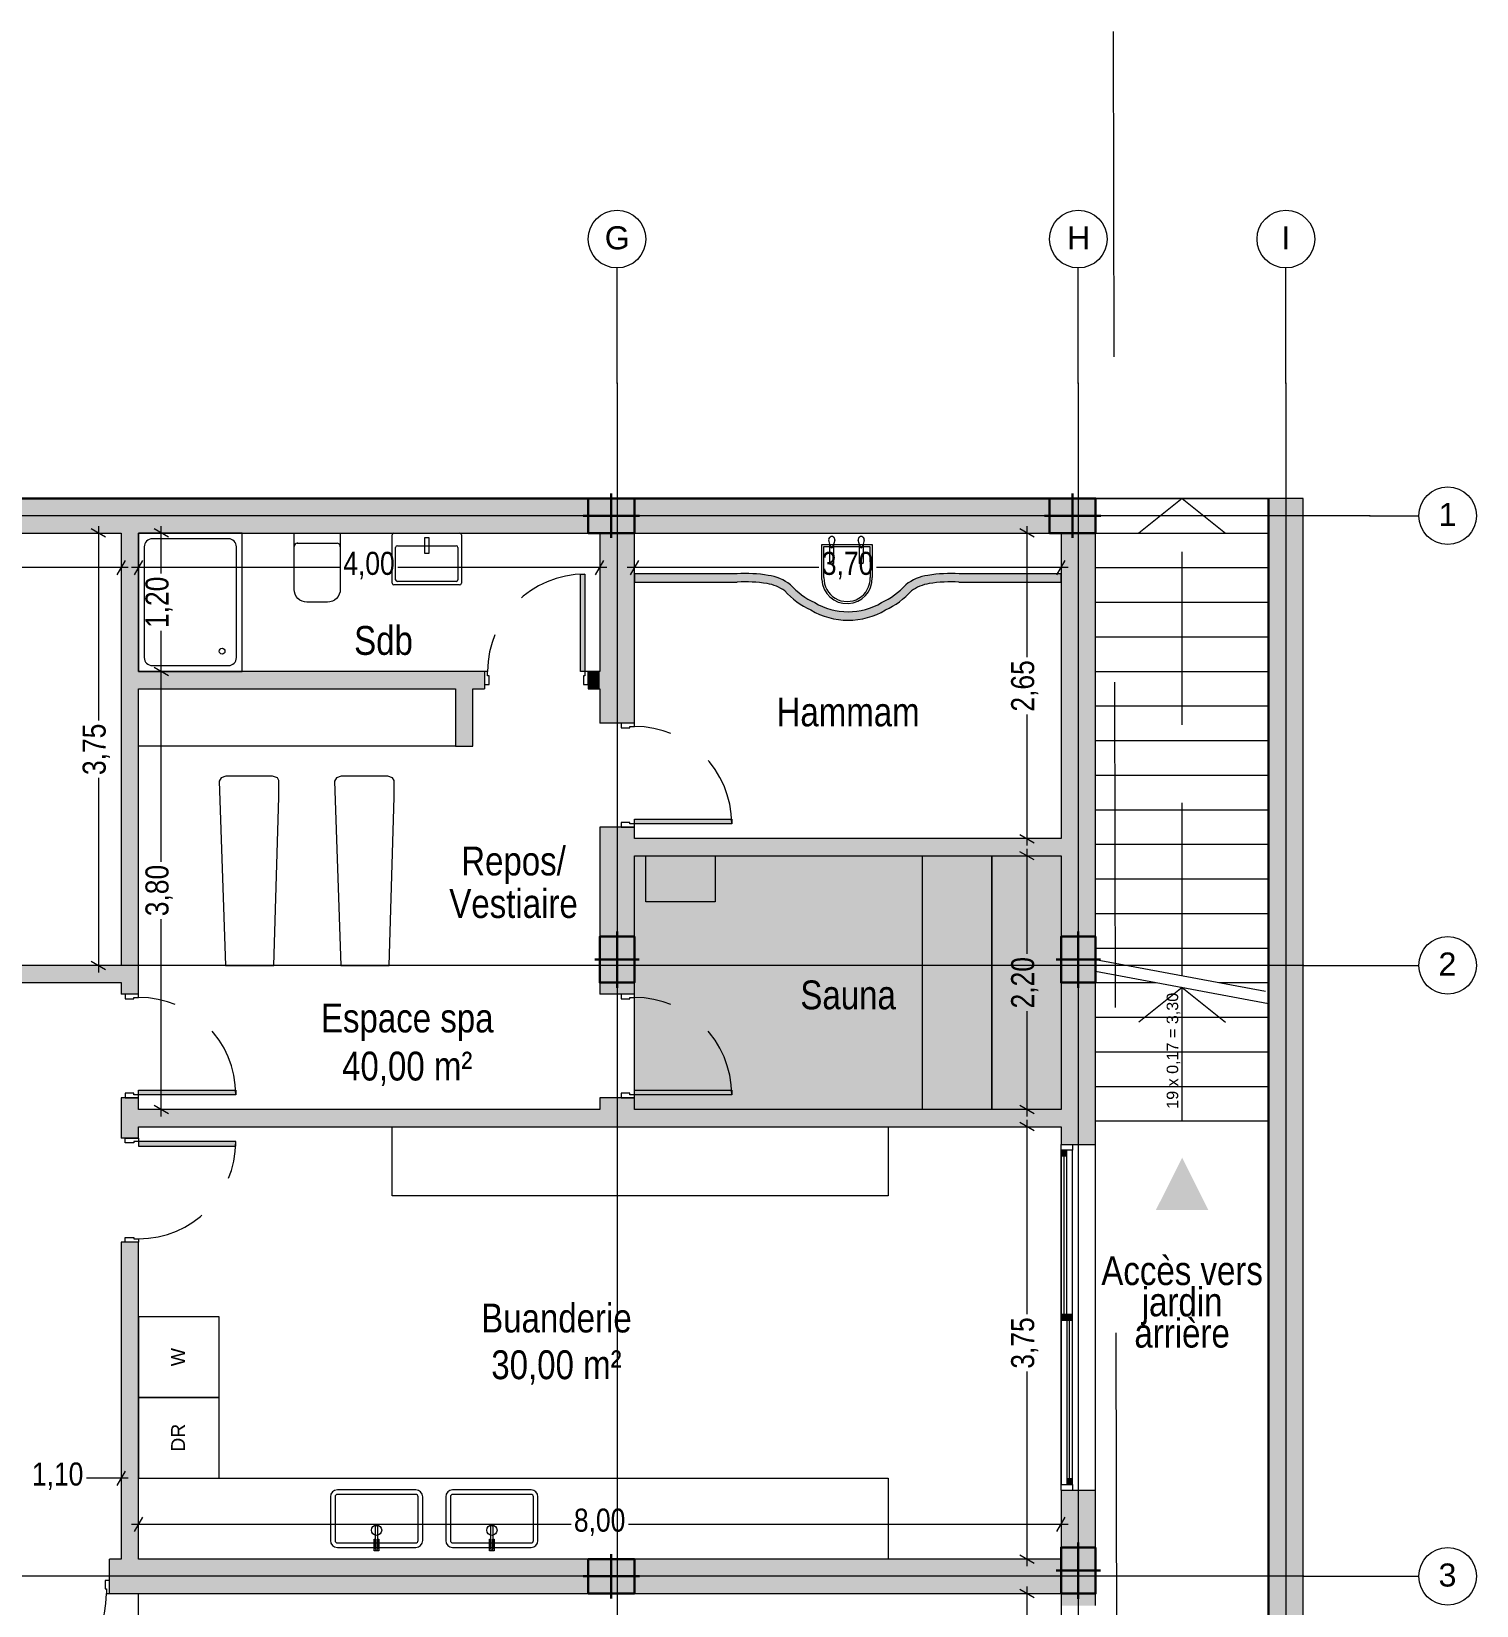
# Model space of a CAD drawing. Header units: centimetres. Extents: x -4381 to 5639, y -3920 to 4826.
# Drawn here: x 117.45 to 129.98, y 66.49 to 80.14 of the extents above; entities that cross this region are included whole.
import ezdxf

# ---------------------------------------------------------------- set-up
doc = ezdxf.new("R2010")
doc.units = ezdxf.units.CM
doc.header["$MEASUREMENT"] = 0
for name, pattern in [('Dashed', [0.564444, 0.282222, -0.282222]), ('POINTILLE', [0.1, 0.06, -0.04]), ('Traits', [0.217778, 0.15, -0.067778])]:
    doc.linetypes.add(name, pattern=pattern)
for name, color, linetype, lineweight in [('00- Texts and Fills_Pen_No__1', 7, 'Continuous', 5), ('01- MOBILIER_Pen_No__1', 7, 'Continuous', 5), ('01- MOBILIER_Pen_No__7', 7, 'Continuous', 5), ('03-Personnages.2D_Pen_No__2', 8, 'Continuous', 5), ('0_Pen_No__1', 7, 'Continuous', 5), ('Cotations_Pen_No__2', 8, 'Continuous', 5), ('Dalles_Pen_No__1', 7, 'Continuous', 5), ('FILES_Pen_No__2', 8, 'Continuous', 5), ('MOBILIER_Pen_No__7', 7, 'Continuous', 5), ('Poteaux Hafsa', 4, 'Continuous', 30), ('SectionCutEdges_Pen_No__1', 7, 'Continuous', 5), ('Structural - Bearing_Pen_No__1', 7, 'Continuous', 5), ('Structural - Bearing_Pen_No__7', 7, 'Continuous', 5), ('VILLA_Pen_No__7', 7, 'Continuous', 5), ('Voile ha', 200, 'Continuous', 30)]:
    doc.layers.add(name, color=color, linetype=linetype, lineweight=lineweight)
doc.layers.add('01- MOBILIER', color=7, linetype='Continuous')
doc.layers.add('Structural - Bearing', color=7, linetype='Continuous')
for name, color, linetype, lineweight, true_color in [('0_Pen_No__161', 7, 'Continuous', 5, 0x6a6a6a), ('0_Pen_No__58', 7, 'Continuous', 5, 0xdf0000), ('Elevator_Pen_No__161', 7, 'Continuous', 5, 0x6a6a6a), ('Structural - Bearing_Pen_No__103', 7, 'Continuous', 5, 0xffcc99)]:
    doc.layers.add(name, color=color, linetype=linetype, lineweight=lineweight, true_color=true_color)
doc.styles.add('GENERATED_STYLE_2', font='')
doc.styles.add('GENERATED_STYLE_3', font='arial.ttf')
doc.styles.get('GENERATED_STYLE_2').set_extended_font_data('Arial Narrow Occidental')

# ---------------------------------------------------------------- blocks, each defined once
blk = doc.blocks.new('P1')
at = {"layer": 'Poteaux Hafsa', "lineweight": 30}
blk.add_hatch(color=256, dxfattribs=at).paths.add_polyline_path([(0, 0.3), (0, 0), (0.4, 0), (0.4, 0.3)])
at = {"layer": 'Poteaux Hafsa', "color": 144, "lineweight": 30}
for p, q in [((0.2, -0.042), (0.2, 0.342)), ((0.444, 0.15), (-0.044, 0.15))]:
    blk.add_line(p, q, dxfattribs=at)
blk.add_lwpolyline([(0, 0.3), (0, 0), (0.4, 0), (0.4, 0.3)], close=True, dxfattribs=at)

msp = doc.modelspace()

# ---------------------------------------------------------------- hatches: boundary and pattern name
at = {"layer": '01- MOBILIER', "linetype": 'Continuous', "lineweight": 0, "ltscale": 10, "true_color": 0xffffff}
msp.add_hatch(color=7, dxfattribs=at).paths.add_polyline_path([(122.68177, 70.79063), (126.38177, 70.79063), (126.38177, 72.99063), (122.68177, 72.99063)])
at = {"layer": '03-Personnages.2D_Pen_No__2', "linetype": 'Continuous', "ltscale": 10}
msp.add_hatch(color=256, dxfattribs=at).paths.add_polyline_path([(127.65914, 69.91765), (127.43177, 70.3724), (127.2044, 69.91765)])
at = {"layer": 'Elevator_Pen_No__161', "linetype": 'Continuous', "ltscale": 10}
for points in [[(122.40677, 75.81563), (122.65677, 75.81563), (122.65677, 76.06563), (122.40677, 76.06563)], [(126.65677, 76.06563), (126.40677, 75.81563), (126.65677, 75.81563)], [(126.40677, 76.06563), (126.40677, 75.81563), (126.65677, 76.06563)], [(128.20677, 75.81563), (128.45677, 75.81563), (128.45677, 76.06563), (128.20677, 76.06563)], [(122.40677, 71.91563), (122.65677, 71.91563), (122.65677, 72.16563), (122.40677, 72.16563)], [(126.40677, 71.91563), (126.65677, 71.91563), (126.65677, 72.16563), (126.40677, 72.16563)], [(128.20677, 71.91563), (128.45677, 71.91563), (128.45677, 72.16563), (128.20677, 72.16563)], [(122.40677, 66.61563), (122.65677, 66.61563), (122.65677, 66.86563), (122.40677, 66.86563)], [(126.40677, 66.61563), (126.65677, 66.61563), (126.65677, 66.86563), (126.40677, 66.86563)], [(128.20677, 66.61563), (128.45677, 66.61563), (128.45677, 66.86563), (128.20677, 66.86563)]]:
    msp.add_hatch(color=256, dxfattribs=at).paths.add_polyline_path(points)
at = {"layer": 'Structural - Bearing', "linetype": 'Continuous', "lineweight": 0, "ltscale": 10, "true_color": 0x000000}
h = msp.add_hatch(color=18, dxfattribs=at)
h.paths.add_polyline_path([(102.08177, 76.09063), (102.08177, 75.79063), (126.38177, 75.79063), (126.40677, 75.81563), (126.40677, 76.06563), (126.65677, 76.06563), (126.68177, 76.09063)])
h.paths.add_polyline_path([(102.35677, 75.81563), (102.10677, 75.81563), (102.10677, 76.06563), (102.35677, 76.06563)], flags=0)
h.paths.add_polyline_path([(109.55677, 75.81563), (109.30677, 75.81563), (109.30677, 76.06563), (109.55677, 76.06563)], flags=0)
h.paths.add_polyline_path([(112.35677, 75.81563), (112.10677, 75.81563), (112.10677, 76.06563), (112.35677, 76.06563)], flags=0)
h.paths.add_polyline_path([(115.29677, 75.81563), (115.04677, 75.81563), (115.04677, 76.06563), (115.29677, 76.06563)], flags=0)
h.paths.add_polyline_path([(122.65677, 75.81563), (122.40677, 75.81563), (122.40677, 76.06563), (122.65677, 76.06563)], flags=0)
h = msp.add_hatch(color=18, dxfattribs=at)
h.paths.add_polyline_path([(126.38177, 75.79063), (126.38177, 70.4872), (126.48177, 70.4872), (126.68177, 70.4872), (126.68177, 76.09063), (126.65677, 76.06563), (126.65677, 75.81563), (126.40677, 75.81563)])
h.paths.add_polyline_path([(126.65677, 71.91563), (126.40677, 71.91563), (126.40677, 72.16563), (126.65677, 72.16563)], flags=0)
h = msp.add_hatch(color=18, dxfattribs=at)
h.paths.add_polyline_path([(128.18177, 61.49063), (128.48177, 61.49063), (128.48177, 76.09063), (128.18177, 76.09063)])
h.paths.add_polyline_path([(128.45677, 66.61563), (128.20677, 66.61563), (128.20677, 66.86563), (128.45677, 66.86563)], flags=0)
h.paths.add_polyline_path([(128.20677, 71.91563), (128.20677, 72.16563), (128.45677, 72.16563), (128.45677, 71.91563)], flags=0)
h.paths.add_polyline_path([(128.20677, 75.81563), (128.20677, 76.06563), (128.45677, 76.06563), (128.45677, 75.81563)], flags=0)
for points in [[(118.23177, 75.79063), (118.23177, 71.79063), (118.26677, 71.79063), (118.38177, 71.79063), (118.38177, 75.79063)], [(122.38177, 75.79063), (122.38177, 74.14063), (122.56677, 74.14063), (122.68177, 74.14063), (122.68177, 75.79063)], [(118.38177, 74.44063), (121.38177, 74.44063), (121.38177, 74.47563), (121.38177, 74.59063), (118.38177, 74.59063)], [(122.28177, 74.44063), (122.38177, 74.44063), (122.38177, 74.59063), (122.28177, 74.59063), (122.28177, 74.47563)], [(121.13177, 74.44063), (121.13177, 73.94063), (121.28177, 73.94063), (121.28177, 74.44063)], [(122.68177, 72.99063), (126.38177, 72.99063), (126.38177, 73.14063), (122.68177, 73.14063)], [(114.53177, 72.04063), (114.53177, 71.89063), (118.23177, 71.89063), (118.23177, 72.04063), (115.30677, 72.04063), (115.30677, 71.91563), (115.05677, 71.91563), (115.05677, 72.04063)], [(118.23177, 70.89063), (118.23177, 70.54063), (118.26677, 70.54063), (118.38177, 70.54063), (118.38177, 70.89063), (118.26677, 70.89063)], [(122.38177, 70.79063), (122.68177, 70.79063), (122.68177, 70.89063), (122.56677, 70.89063), (122.38177, 70.89063)], [(118.38177, 70.64063), (126.38177, 70.64063), (126.38177, 70.79063), (118.38177, 70.79063)], [(118.23177, 69.64063), (118.23177, 66.89063), (118.38177, 66.89063), (118.38177, 69.64063), (118.26677, 69.64063)]]:
    msp.add_hatch(color=18, dxfattribs=at).paths.add_polyline_path(points)
at = {"layer": 'Structural - Bearing', "linetype": 'Continuous', "lineweight": 0, "ltscale": 10, "true_color": 0xffffff}
for points in [[(122.25377, 75.43463), (122.21377, 75.43463), (122.21377, 74.59063), (122.25377, 74.59063)], [(123.52577, 73.26863), (123.52577, 73.30863), (122.68177, 73.30863), (122.68177, 73.26863)], [(119.22577, 70.91863), (119.22577, 70.95863), (118.38177, 70.95863), (118.38177, 70.91863)], [(123.52577, 70.91863), (123.52577, 70.95863), (122.68177, 70.95863), (122.68177, 70.91863)], [(119.22577, 70.51263), (118.38177, 70.51263), (118.38177, 70.47263), (119.22577, 70.47263)]]:
    msp.add_hatch(color=7, dxfattribs=at).paths.add_polyline_path(points)
at = {"layer": 'Structural - Bearing', "linetype": 'Continuous', "lineweight": 0, "ltscale": 10, "true_color": 0x000000}
h = msp.add_hatch(color=18, dxfattribs=at)
h.paths.add_polyline_path([(122.38177, 71.79063), (122.56677, 71.79063), (122.68177, 71.79063), (122.68177, 73.24063), (122.56677, 73.24063), (122.38177, 73.24063)])
h.paths.add_polyline_path([(122.40677, 71.91563), (122.40677, 72.16563), (122.65677, 72.16563), (122.65677, 71.91563)], flags=0)
h = msp.add_hatch(color=18, dxfattribs=at)
h.paths.add_polyline_path([(126.38177, 66.4872), (126.48177, 66.4872), (126.68177, 66.4872), (126.68177, 67.4872), (126.48177, 67.4872), (126.38177, 67.4872)])
h.paths.add_polyline_path([(126.40677, 66.61563), (126.40677, 66.86563), (126.65677, 66.86563), (126.65677, 66.61563)], flags=0)
h = msp.add_hatch(color=18, dxfattribs=at)
h.paths.add_polyline_path([(118.13177, 66.59063), (126.38177, 66.59063), (126.38177, 66.89063), (118.13177, 66.89063), (118.13177, 66.70563)])
h.paths.add_polyline_path([(122.65677, 66.61563), (122.40677, 66.61563), (122.40677, 66.86563), (122.65677, 66.86563)], flags=0)
at = {"layer": 'Structural - Bearing_Pen_No__103', "linetype": 'Continuous', "ltscale": 10}
for points in [[(126.38177, 70.4372), (126.38177, 70.3872), (126.43177, 70.3872), (126.43177, 70.4372)], [(126.43177, 68.9622), (126.43177, 69.0122), (126.38177, 69.0122), (126.38177, 68.9622)], [(126.43177, 69.0122), (126.43177, 68.9622), (126.48177, 68.9622), (126.48177, 69.0122)], [(126.48177, 67.5372), (126.48177, 67.5872), (126.43177, 67.5872), (126.43177, 67.5372)]]:
    msp.add_hatch(color=256, dxfattribs=at).paths.add_polyline_path(points)
at = {"layer": 'VILLA_Pen_No__7', "linetype": 'Continuous', "lineweight": 0, "ltscale": 10, "true_color": 0xffffff}
msp.add_hatch(color=7, dxfattribs=at).paths.add_polyline_path([(124.53481, 75.03498, 0.13800105), (124.85943, 75.12319, 0.09703246), (125.08479, 75.28817, -0.12318832), (125.2385, 75.35192, -0.0514612), (125.49639, 75.36548), (126.38177, 75.36548), (126.38177, 75.43828), (125.4982, 75.43828, 0.05106286), (125.22749, 75.42389, 0.12750198), (125.03556, 75.34221, -0.10090382), (124.82517, 75.18754, -0.13970602), (124.53546, 75.10777, -0.13970602), (124.24575, 75.18754, -0.10090382), (124.03535, 75.34221, 0.12750198), (123.84343, 75.42389, 0.05106286), (123.57272, 75.43828), (122.68177, 75.43828), (122.68177, 75.36551), (123.57452, 75.36547, -0.05146127), (123.83241, 75.35191, -0.12318754), (123.98612, 75.28816, 0.09703187), (124.21148, 75.12318, 0.13800081), (124.53611, 75.03496)])

# ---------------------------------------------------------------- linework, layer by layer
at = {"layer": '01- MOBILIER_Pen_No__1', "linetype": 'Continuous', "ltscale": 10}
for p, q in [((119.28177, 75.79063), (118.38177, 75.79063)), ((118.38177, 75.79063), (118.38177, 74.59063)), ((119.28177, 74.59063), (119.28177, 75.79063)), ((120.59677, 75.79063), (121.16677, 75.79063)), ((118.43177, 75.67063), (118.43177, 74.71063)), ((119.16177, 75.74063), (118.50177, 75.74063)), ((119.23177, 74.71063), (119.23177, 75.67063)), ((120.58177, 75.35563), (120.58177, 75.77563)), ((120.61177, 75.38563), (120.61177, 75.66563)), ((120.62677, 75.68063), (121.13677, 75.68063)), ((120.90177, 75.75063), (120.86177, 75.75063)), ((120.86177, 75.75063), (120.86177, 75.61563)), ((120.90177, 75.61563), (120.90177, 75.75063)), ((121.15177, 75.66563), (121.15177, 75.38563)), ((121.18177, 75.77563), (121.18177, 75.35563)), ((120.86177, 75.61563), (120.90177, 75.61563)), ((121.16677, 75.34063), (120.59677, 75.34063)), ((121.13677, 75.37063), (120.62677, 75.37063)), ((118.38177, 74.59063), (119.28177, 74.59063)), ((118.50177, 74.64063), (119.16177, 74.64063)), ((122.68177, 70.79063), (122.68177, 72.99063)), ((122.68177, 72.99063), (126.38177, 72.99063)), ((122.78177, 72.59063), (122.78177, 72.99063)), ((122.78177, 72.99063), (123.38177, 72.99063)), ((123.38177, 72.99063), (123.38177, 72.59063)), ((125.18177, 70.79063), (125.18177, 72.99063)), ((125.18177, 72.99063), (125.78177, 72.99063)), ((125.78177, 70.79063), (125.78177, 72.99063)), ((125.78177, 72.99063), (126.38177, 72.99063)), ((125.78177, 72.99063), (125.78177, 70.79063)), ((126.38177, 72.99063), (126.38177, 70.79063)), ((126.38177, 72.99063), (126.38177, 70.79063)), ((123.38177, 72.59063), (122.78177, 72.59063)), ((126.38177, 70.79063), (122.68177, 70.79063)), ((125.78177, 70.79063), (125.18177, 70.79063)), ((126.38177, 70.79063), (125.78177, 70.79063))]:
    msp.add_line(p, q, dxfattribs=at)
msp.add_circle((119.10677, 74.76563), 0.025, dxfattribs=at)
for centre, radius, start, end in [((120.59677, 75.77563), 0.015, 90, 180), ((121.16677, 75.77563), 0.015, 0, 90), ((118.50177, 75.67063), 0.07, 90, 180), ((119.16177, 75.67063), 0.07, 0, 90), ((120.62677, 75.66563), 0.015, 90, 180), ((121.13677, 75.66563), 0.015, 0, 90), ((120.62677, 75.38563), 0.015, 180, 270), ((121.13677, 75.38563), 0.015, 270, 0), ((120.59677, 75.35563), 0.015, 180, 270), ((121.16677, 75.35563), 0.015, 270, 0), ((118.50177, 74.71063), 0.07, 180, 270), ((119.16177, 74.71063), 0.07, 270, 0)]:
    msp.add_arc(centre, radius, start, end, dxfattribs=at)
at = {"layer": '01- MOBILIER_Pen_No__7', "linetype": 'Continuous', "ltscale": 10}
for p, q in [((119.73177, 75.79063), (120.13177, 75.79063)), ((119.73177, 75.30174), (119.73177, 75.79063)), ((120.13177, 75.79063), (120.13177, 75.30174)), ((119.75955, 75.70174), (119.93177, 75.70174)), ((119.93177, 75.70174), (120.10399, 75.70174)), ((119.73391, 75.28006), (119.73177, 75.30174)), ((119.74023, 75.25922), (119.73391, 75.28006)), ((119.7505, 75.24001), (119.74023, 75.25922)), ((119.76431, 75.22317), (119.7505, 75.24001)), ((120.11304, 75.24001), (120.09923, 75.22317)), ((120.12331, 75.25922), (120.11304, 75.24001)), ((120.12964, 75.28006), (120.12331, 75.25922)), ((120.13177, 75.30174), (120.12964, 75.28006)), ((119.78115, 75.20935), (119.76431, 75.22317)), ((119.80036, 75.19908), (119.78115, 75.20935)), ((119.8212, 75.19276), (119.80036, 75.19908)), ((119.84288, 75.19063), (119.8212, 75.19276)), ((120.02066, 75.19063), (119.84288, 75.19063)), ((120.04234, 75.19276), (120.02066, 75.19063)), ((120.06318, 75.19908), (120.04234, 75.19276)), ((120.08239, 75.20935), (120.06318, 75.19908)), ((120.09923, 75.22317), (120.08239, 75.20935)), ((119.09848, 73.66613), (119.08177, 73.63927)), ((119.08177, 73.63927), (119.13521, 72.04063)), ((119.14034, 73.68067), (119.09848, 73.66613)), ((119.54521, 73.68063), (119.14034, 73.68067)), ((119.58594, 73.66613), (119.54521, 73.68063)), ((119.60005, 73.64468), (119.58594, 73.66613)), ((119.59821, 73.49952), (119.60005, 73.64468)), ((120.09848, 73.66613), (120.08177, 73.63927)), ((120.08177, 73.63927), (120.13521, 72.04063)), ((120.14034, 73.68067), (120.09848, 73.66613)), ((120.54521, 73.68063), (120.14034, 73.68067)), ((120.58594, 73.66613), (120.54521, 73.68063)), ((120.60005, 73.64468), (120.58594, 73.66613)), ((120.59821, 73.49952), (120.60005, 73.64468)), ((119.55521, 72.04063), (119.59821, 73.49952)), ((120.55521, 72.04063), (120.59821, 73.49952)), ((119.13521, 72.04063), (119.55521, 72.04063)), ((120.13521, 72.04063), (120.55521, 72.04063)), ((120.78626, 67.49062), (120.10626, 67.49062)), ((121.78626, 67.49063), (121.10626, 67.49063)), ((120.04626, 67.43062), (120.04626, 67.05062)), ((120.08626, 67.43062), (120.08626, 67.05062)), ((120.78626, 67.45062), (120.10626, 67.45062)), ((120.80626, 67.05062), (120.80626, 67.43062)), ((120.84626, 67.05062), (120.84626, 67.43062)), ((121.04626, 67.43063), (121.04626, 67.05063)), ((121.08626, 67.43063), (121.08626, 67.05063)), ((121.78626, 67.45063), (121.10626, 67.45063)), ((121.80626, 67.05063), (121.80626, 67.43063)), ((121.84626, 67.05063), (121.84626, 67.43063)), ((120.42657, 67.02762), (120.42657, 67.06262)), ((120.42657, 67.06262), (120.43726, 67.06262)), ((120.43726, 66.97562), (120.43726, 67.17351)), ((120.43726, 67.06262), (120.43726, 67.02762)), ((120.45526, 67.17346), (120.45526, 66.97562)), ((120.45526, 67.06262), (120.46596, 67.06262)), ((120.45526, 67.02762), (120.45526, 67.06262)), ((120.46596, 67.06262), (120.46596, 67.02762)), ((121.42657, 67.02763), (121.42657, 67.06263)), ((121.42657, 67.06263), (121.43726, 67.06263)), ((121.43726, 66.97563), (121.43726, 67.17352)), ((121.43726, 67.06263), (121.43726, 67.02763)), ((121.45526, 67.17347), (121.45526, 66.97563)), ((121.45526, 67.06263), (121.46596, 67.06263)), ((121.45526, 67.02763), (121.45526, 67.06263)), ((121.46596, 67.06263), (121.46596, 67.02763)), ((120.10626, 67.03062), (120.44626, 67.03062)), ((120.10626, 66.99062), (120.44626, 66.99062)), ((120.4263, 66.96162), (120.4263, 67.02662)), ((120.4263, 67.02662), (120.43726, 67.02662)), ((120.46623, 66.96162), (120.4263, 66.96162)), ((120.43726, 67.02762), (120.42657, 67.02762)), ((120.43726, 67.02662), (120.43726, 66.97562)), ((120.44626, 67.03062), (120.78626, 67.03062)), ((120.44626, 66.99062), (120.78626, 66.99062)), ((120.46596, 67.02762), (120.45526, 67.02762)), ((120.45526, 67.02662), (120.46623, 67.02662)), ((120.45526, 66.97562), (120.45526, 67.02662)), ((120.46623, 67.02662), (120.46623, 66.96162)), ((121.10626, 67.03063), (121.44626, 67.03063)), ((121.10626, 66.99063), (121.44626, 66.99063)), ((121.4263, 66.96163), (121.4263, 67.02663)), ((121.4263, 67.02663), (121.43726, 67.02663)), ((121.46623, 66.96163), (121.4263, 66.96163)), ((121.43726, 67.02763), (121.42657, 67.02763)), ((121.43726, 67.02663), (121.43726, 66.97563)), ((121.44626, 67.03063), (121.78626, 67.03063)), ((121.44626, 66.99063), (121.78626, 66.99063)), ((121.46596, 67.02763), (121.45526, 67.02763)), ((121.45526, 67.02663), (121.46623, 67.02663)), ((121.45526, 66.97563), (121.45526, 67.02663)), ((121.46623, 67.02663), (121.46623, 66.96163))]:
    msp.add_line(p, q, dxfattribs=at)
at = {"layer": '01- MOBILIER_Pen_No__7', "linetype": 'Continuous', "ltscale": 10, "flags": 128}
for points in [[(118.38177, 73.94063), (118.38177, 74.44063), (121.13177, 74.44063), (121.13177, 73.94063)], [(120.58177, 70.64063), (124.88177, 70.64063), (124.88177, 70.04063), (120.58177, 70.04063)], [(118.38177, 66.89063), (118.38177, 67.59063), (119.08177, 67.59063), (124.88177, 67.59063), (124.88177, 66.89063), (119.08177, 66.89063)]]:
    msp.add_lwpolyline(points, close=True, dxfattribs=at)
at = {"layer": '01- MOBILIER_Pen_No__7', "linetype": 'Continuous', "ltscale": 10}
for centre in [(120.44626, 67.14062), (121.44626, 67.14063)]:
    msp.add_circle(centre, 0.045, dxfattribs=at)
for centre, radius, start, end in [((119.75955, 75.67396), 0.02778, 90.000001, 180.000001), ((120.10399, 75.67396), 0.02778, 0.000001, 90.000001), ((120.10626, 67.43062), 0.06, 90, 180), ((120.78626, 67.43062), 0.06, 0, 90), ((121.10626, 67.43063), 0.06, 90, 180), ((121.78626, 67.43063), 0.06, 0, 90), ((120.10626, 67.43062), 0.02, 90.000001, 180.000001), ((120.78626, 67.43062), 0.02, 0.000001, 90.000001), ((121.10626, 67.43063), 0.02, 90.000001, 180.000001), ((121.78626, 67.43063), 0.02, 0.000001, 90.000001), ((120.44626, 67.17348), 0.009, 359.852758, 179.852758), ((121.44626, 67.17349), 0.009, 359.852758, 179.852758), ((120.10626, 67.05062), 0.06, 180, 270), ((120.10626, 67.05062), 0.02, 180.000001, 270.000001), ((120.78626, 67.05062), 0.06, 270, 0), ((120.78626, 67.05062), 0.02, 270.000001, 0.000001), ((121.10626, 67.05063), 0.06, 180, 270), ((121.10626, 67.05063), 0.02, 180.000001, 270.000001), ((121.78626, 67.05063), 0.06, 270, 0), ((121.78626, 67.05063), 0.02, 270.000001, 0.000001), ((120.44626, 66.97562), 0.009, 180, 0), ((120.44626, 66.97562), 0.009, 180, 0), ((121.44626, 66.97563), 0.009, 180, 0), ((121.44626, 66.97563), 0.009, 180, 0)]:
    msp.add_arc(centre, radius, start, end, dxfattribs=at)
for p in [(119.75955, 75.70174), (120.13177, 75.67396)]:
    msp.add_point(p, dxfattribs=at)
at = {"layer": '0_Pen_No__1', "linetype": 'Continuous', "ltscale": 10}
for p, q in [((121.38177, 74.59063), (121.38177, 74.47563)), ((122.28177, 74.59063), (122.28177, 74.47563)), ((121.38177, 74.47563), (121.38177, 74.44063)), ((122.28177, 74.47563), (122.28177, 74.44063)), ((122.56677, 74.14063), (122.38177, 74.14063)), ((122.68177, 74.14063), (122.56677, 74.14063)), ((122.56677, 73.24063), (122.38177, 73.24063)), ((122.68177, 73.24063), (122.56677, 73.24063)), ((118.26677, 71.79063), (118.23177, 71.79063)), ((118.38177, 71.79063), (118.26677, 71.79063)), ((122.56677, 71.79063), (122.38177, 71.79063)), ((122.68177, 71.79063), (122.56677, 71.79063)), ((118.26677, 70.89063), (118.23177, 70.89063)), ((118.38177, 70.89063), (118.26677, 70.89063)), ((122.56677, 70.89063), (122.38177, 70.89063)), ((122.68177, 70.89063), (122.56677, 70.89063)), ((118.26677, 70.54063), (118.23177, 70.54063)), ((118.38177, 70.54063), (118.26677, 70.54063)), ((126.38177, 70.4872), (126.48177, 70.4872)), ((126.48177, 70.4872), (126.68177, 70.4872)), ((118.26677, 69.64063), (118.23177, 69.64063)), ((118.38177, 69.64063), (118.26677, 69.64063)), ((126.38177, 67.4872), (126.48177, 67.4872)), ((126.48177, 67.4872), (126.68177, 67.4872)), ((118.13177, 66.70563), (118.13177, 66.89063)), ((118.13177, 66.59063), (118.13177, 66.70563))]:
    msp.add_line(p, q, dxfattribs=at)
at = {"layer": '0_Pen_No__161', "linetype": 'Traits', "ltscale": 10}
for p, q in [((126.68177, 72.09063), (126.68177, 76.09063)), ((126.68177, 76.09063), (128.18177, 76.09063)), ((126.68177, 76.09063), (128.18177, 76.09063)), ((127.43177, 76.09063), (127.05677, 75.79063)), ((127.43177, 71.95063), (127.43177, 76.09063)), ((127.43177, 76.09063), (127.80677, 75.79063)), ((128.18177, 71.81063), (128.18177, 76.09063)), ((126.68177, 75.79063), (128.18177, 75.79063)), ((126.68177, 75.49063), (128.18177, 75.49063)), ((126.68177, 75.19063), (128.18177, 75.19063)), ((126.68177, 74.89063), (128.18177, 74.89063)), ((126.68177, 74.59063), (128.18177, 74.59063)), ((126.68177, 74.29063), (128.18177, 74.29063)), ((126.68177, 73.99063), (128.18177, 73.99063)), ((126.68177, 73.69063), (128.18177, 73.69063)), ((126.68177, 73.39063), (128.18177, 73.39063)), ((126.68177, 73.09063), (128.18177, 73.09063)), ((126.68177, 72.79063), (128.18177, 72.79063)), ((126.68177, 72.49063), (128.18177, 72.49063)), ((126.68177, 72.19063), (128.18177, 72.19063)), ((126.68177, 72.09063), (128.18177, 71.81063)), ((127.7532, 71.89063), (128.18177, 71.89063))]:
    msp.add_line(p, q, dxfattribs=at)
at = {"layer": '0_Pen_No__161', "linetype": 'Continuous', "ltscale": 10}
for p, q in [((126.68177, 70.69063), (126.68177, 71.9889)), ((126.68177, 71.9889), (128.18177, 71.7089)), ((126.68177, 71.89063), (127.20823, 71.89063)), ((127.43177, 71.8489), (127.05677, 71.5489)), ((127.43177, 70.69063), (127.43177, 71.8489)), ((127.43177, 71.8489), (127.80677, 71.5489)), ((128.18177, 70.69063), (128.18177, 71.7089)), ((126.68177, 71.59063), (128.18177, 71.59063)), ((126.68177, 71.29063), (128.18177, 71.29063)), ((126.68177, 70.99063), (128.18177, 70.99063)), ((126.68177, 70.69063), (128.18177, 70.69063)), ((126.68177, 70.69063), (128.18177, 70.69063))]:
    msp.add_line(p, q, dxfattribs=at)
at = {"layer": '0_Pen_No__58', "linetype": 'Dashed', "ltscale": 10, "flags": 128}
msp.add_lwpolyline([(126.83423, 80.14172), (126.89262, 52.36962), (101.94498, 52.36962), (101.9446, 78.29063), (111.4543, 80.14172)], dxfattribs=at)
at = {"layer": 'Cotations_Pen_No__2', "linetype": 'Continuous', "ltscale": 10}
for p, q in [((118.09688, 75.75454), (117.97188, 75.82671)), ((118.03438, 75.85175), (118.03438, 75.79063)), ((118.03438, 75.79063), (118.03438, 74.1645)), ((118.64206, 75.75454), (118.51706, 75.82671)), ((118.57956, 75.79063), (118.57956, 75.85175)), ((118.57956, 75.4395), (118.57956, 75.79063)), ((126.14865, 75.75454), (126.02365, 75.82671)), ((126.08615, 75.85175), (126.08615, 75.79063)), ((126.08615, 75.79063), (126.08615, 74.7145)), ((118.19569, 75.42813), (118.26785, 75.55313)), ((118.41785, 75.55313), (118.34569, 75.42813)), ((122.34569, 75.42813), (122.41785, 75.55313)), ((122.71785, 75.55313), (122.64569, 75.42813)), ((126.34569, 75.42813), (126.41785, 75.55313)), ((118.23177, 75.49063), (115.55565, 75.49063)), ((118.2929, 75.49063), (118.23177, 75.49063)), ((118.38177, 75.49063), (118.32065, 75.49063)), ((120.13289, 75.49063), (118.38177, 75.49063)), ((122.38177, 75.49063), (120.63065, 75.49063)), ((122.4429, 75.49063), (122.38177, 75.49063)), ((122.68177, 75.49063), (122.62065, 75.49063)), ((124.28289, 75.49063), (122.68177, 75.49063)), ((126.38177, 75.49063), (124.78065, 75.49063)), ((126.4429, 75.49063), (126.38177, 75.49063)), ((118.57956, 74.59063), (118.57956, 74.94175)), ((118.51706, 74.62671), (118.64206, 74.55454)), ((118.57956, 72.9395), (118.57956, 74.59063)), ((126.08615, 74.21675), (126.08615, 73.14063)), ((118.03438, 73.66675), (118.03438, 72.04063)), ((126.02365, 73.17671), (126.14865, 73.10454)), ((126.08615, 73.14063), (126.08615, 73.0795)), ((126.08615, 73.05175), (126.08615, 72.99063)), ((126.14865, 72.95454), (126.02365, 73.02671)), ((126.08615, 72.99063), (126.08615, 72.1395)), ((118.57956, 70.79063), (118.57956, 72.44175)), ((117.97188, 72.07671), (118.09688, 72.00454)), ((118.03438, 72.04063), (118.03438, 71.9795)), ((126.08615, 71.64175), (126.08615, 70.79063)), ((118.51706, 70.82671), (118.64206, 70.75454)), ((118.57956, 70.7295), (118.57956, 70.79063)), ((126.02365, 70.82671), (126.14865, 70.75454)), ((126.08615, 70.79063), (126.08615, 70.7295)), ((126.14865, 70.60454), (126.02365, 70.67671)), ((126.08615, 70.70175), (126.08615, 70.64063)), ((126.08615, 70.64063), (126.08615, 69.0145)), ((126.08615, 68.51675), (126.08615, 66.89063)), ((118.23177, 67.59063), (117.93065, 67.59063)), ((118.19569, 67.52813), (118.26785, 67.65313)), ((118.2929, 67.59063), (118.23177, 67.59063)), ((118.38177, 67.19063), (118.32065, 67.19063)), ((118.41785, 67.25313), (118.34569, 67.12813)), ((122.13289, 67.19063), (118.38177, 67.19063)), ((126.38177, 67.19063), (122.63065, 67.19063)), ((126.34569, 67.12813), (126.41785, 67.25313)), ((126.4429, 67.19063), (126.38177, 67.19063)), ((126.02365, 66.92671), (126.14865, 66.85454)), ((126.08615, 66.89063), (126.08615, 66.8295)), ((126.08615, 66.65175), (126.08615, 66.59063)), ((126.14865, 66.55454), (126.02365, 66.62671)), ((126.08615, 66.59063), (126.08615, 64.2895))]:
    msp.add_line(p, q, dxfattribs=at)
at = {"layer": 'Dalles_Pen_No__1', "linetype": 'Continuous', "ltscale": 10, "flags": 128}
for points in [[(93.94478, 76.09063), (93.94478, 65.49063), (100.08177, 65.49063), (100.08177, 73.49063), (102.08177, 73.49063), (102.08177, 66.59063), (115.03177, 66.59063), (115.03177, 61.19063), (118.38177, 61.19063), (118.38177, 66.59063), (126.38177, 66.59063), (126.38177, 62.09063), (128.48177, 62.09063), (128.48177, 76.09063)], [(118.38177, 66.59063), (126.38177, 66.59063), (126.38177, 61.19063), (118.38177, 61.19063)]]:
    msp.add_lwpolyline(points, close=True, dxfattribs=at)
at = {"layer": 'FILES_Pen_No__2', "linetype": 'Continuous', "ltscale": 10}
for p, q in [((122.53177, 77.09063), (122.53177, 78.09063)), ((126.53177, 77.09063), (126.53177, 78.09063)), ((128.33177, 77.09063), (128.33177, 78.09063)), ((122.53177, 77.09063), (122.53177, 55.59063)), ((126.53177, 77.09063), (126.53177, 55.59063)), ((128.33177, 77.09063), (128.33177, 55.59063)), ((129.0597, 75.94063), (93.36987, 75.94063)), ((129.0597, 75.94063), (129.48478, 75.94063)), ((128.48478, 72.04063), (93.94478, 72.04063)), ((128.48478, 72.04063), (129.48478, 72.04063)), ((128.48478, 66.74063), (93.94478, 66.74063)), ((128.48478, 66.74063), (129.48478, 66.74063))]:
    msp.add_line(p, q, dxfattribs=at)
for centre in [(122.53177, 78.34063), (126.53177, 78.34063), (128.33177, 78.34063), (129.73478, 75.94063), (129.73478, 72.04063), (129.73478, 66.74063)]:
    msp.add_circle(centre, 0.25, dxfattribs=at)
for p in [(122.53177, 77.09063), (122.53177, 77.09063), (126.53177, 77.09063), (126.53177, 77.09063), (128.33177, 77.09063), (128.33177, 77.09063), (129.0597, 75.94063), (129.0597, 75.94063), (128.48478, 72.04063), (128.48478, 72.04063), (128.48478, 66.74063), (128.48478, 66.74063)]:
    msp.add_point(p, dxfattribs=at)
at = {"layer": 'MOBILIER_Pen_No__7', "linetype": 'Continuous', "ltscale": 10}
for radius, start in [(0.21844, 182.241659), (0.20004, 177.758234)]:
    msp.add_arc((124.52626, 75.39682), radius, start, 2.241659, dxfattribs=at)
at = {"layer": 'SectionCutEdges_Pen_No__1', "linetype": 'Continuous', "ltscale": 10}
for p, q in [((119.08177, 68.99063), (118.38177, 68.99063)), ((118.38177, 68.99063), (118.38177, 68.29063)), ((119.08177, 68.29063), (119.08177, 68.99063)), ((119.08177, 68.29063), (118.38177, 68.29063)), ((118.38177, 68.29063), (118.38177, 67.59063)), ((118.38177, 68.29063), (119.08177, 68.29063)), ((119.08177, 67.59063), (119.08177, 68.29063)), ((118.38177, 67.59063), (119.08177, 67.59063))]:
    msp.add_line(p, q, dxfattribs=at)
at = {"layer": 'Structural - Bearing_Pen_No__1', "linetype": 'Continuous', "ltscale": 10}
for p, q in [((121.38177, 74.59063), (121.38177, 74.47563)), ((122.28177, 74.59063), (122.28177, 74.47563)), ((122.68177, 74.14063), (122.56677, 74.14063)), ((122.68177, 73.24063), (122.56677, 73.24063)), ((118.38177, 71.79063), (118.26677, 71.79063)), ((122.68177, 71.79063), (122.56677, 71.79063)), ((118.38177, 70.89063), (118.26677, 70.89063)), ((122.68177, 70.89063), (122.56677, 70.89063)), ((118.38177, 70.54063), (118.26677, 70.54063)), ((126.38177, 67.4872), (126.38177, 70.4872)), ((126.38177, 70.4372), (126.38177, 70.4872)), ((126.38177, 70.4872), (126.48177, 70.4872)), ((126.48177, 70.4872), (126.48177, 70.4372)), ((126.68177, 67.4872), (126.68177, 70.4872)), ((126.48177, 70.4372), (126.38177, 70.4372)), ((126.38177, 70.4372), (126.38177, 70.3872)), ((126.43177, 70.4372), (126.38177, 70.4372)), ((126.38177, 70.3872), (126.38177, 69.0122)), ((126.38177, 70.3872), (126.43177, 70.3872)), ((126.38177, 70.3872), (126.38177, 69.0122)), ((126.40677, 70.3872), (126.40677, 69.0122)), ((126.43177, 70.3872), (126.43177, 70.4372)), ((126.43177, 69.0122), (126.43177, 70.3872)), ((126.48177, 69.0122), (126.48177, 70.4372)), ((118.38177, 69.64063), (118.26677, 69.64063)), ((126.43177, 69.0122), (126.38177, 69.0122)), ((126.38177, 69.0122), (126.38177, 68.9622)), ((126.38177, 68.9622), (126.43177, 68.9622)), ((126.38177, 68.9622), (126.38177, 67.5372)), ((126.43177, 68.9622), (126.43177, 69.0122)), ((126.43177, 69.0122), (126.43177, 68.9622)), ((126.48177, 69.0122), (126.43177, 69.0122)), ((126.43177, 68.9622), (126.48177, 68.9622)), ((126.43177, 68.9622), (126.43177, 67.5872)), ((126.45677, 67.5872), (126.45677, 68.9622)), ((126.48177, 68.9622), (126.48177, 69.0122)), ((126.48177, 67.5872), (126.48177, 68.9622)), ((126.48177, 67.5872), (126.48177, 68.9622)), ((126.38177, 67.4872), (126.38177, 67.5372)), ((126.38177, 67.5372), (126.48177, 67.5372)), ((126.38177, 67.4872), (126.48177, 67.4872)), ((126.48177, 67.5872), (126.43177, 67.5872)), ((126.43177, 67.5872), (126.43177, 67.5372)), ((126.43177, 67.5372), (126.48177, 67.5372)), ((126.48177, 67.5372), (126.48177, 67.5872)), ((126.48177, 67.5372), (126.48177, 67.4872)), ((118.13177, 66.59063), (118.13177, 66.70563)), ((118.38177, 66.59063), (126.38177, 66.59063)), ((118.38177, 61.49063), (118.38177, 66.59063)), ((126.38177, 66.59063), (126.38177, 61.49063))]:
    msp.add_line(p, q, dxfattribs=at)
at = {"layer": 'Structural - Bearing_Pen_No__1', "linetype": 'Continuous', "ltscale": 10, "flags": 128}
for points in [[(126.68177, 76.09063), (102.08177, 76.09063)], [(126.68177, 70.4872), (126.68177, 76.09063)], [(128.18177, 76.09063), (128.18177, 61.49063)], [(128.48177, 76.09063), (128.18177, 76.09063)], [(128.48177, 61.49063), (128.48177, 76.09063)], [(112.38177, 75.79063), (118.23177, 75.79063)], [(118.23177, 75.79063), (118.23177, 72.04063)], [(118.38177, 74.59063), (118.38177, 75.79063)], [(118.38177, 75.79063), (122.38177, 75.79063)], [(122.38177, 75.79063), (122.38177, 74.59063)], [(122.68177, 75.79063), (126.38177, 75.79063)], [(122.68177, 74.14063), (122.68177, 75.79063)], [(126.38177, 75.79063), (126.38177, 73.14063)], [(121.38177, 74.59063), (118.38177, 74.59063)], [(122.38177, 74.59063), (122.28177, 74.59063)], [(118.38177, 71.79063), (118.38177, 74.44063)], [(118.38177, 74.44063), (121.13177, 74.44063)], [(121.13177, 74.44063), (121.13177, 73.94063)], [(121.28177, 74.44063), (121.38177, 74.44063)], [(121.28177, 73.94063), (121.28177, 74.44063)], [(122.28177, 74.44063), (122.38177, 74.44063)], [(122.38177, 74.44063), (122.38177, 74.14063)], [(121.13177, 73.94063), (121.28177, 73.94063)], [(122.38177, 73.24063), (122.38177, 71.79063)], [(122.68177, 73.14063), (122.68177, 73.24063)], [(126.38177, 73.14063), (122.68177, 73.14063)], [(122.68177, 71.79063), (122.68177, 72.99063)], [(122.68177, 72.99063), (126.38177, 72.99063)], [(126.38177, 72.99063), (126.38177, 70.79063)], [(118.23177, 72.04063), (115.33177, 72.04063)], [(114.53177, 71.89063), (118.23177, 71.89063)], [(118.23177, 71.89063), (118.23177, 71.79063)], [(118.23177, 70.89063), (118.23177, 70.54063)], [(118.38177, 70.79063), (118.38177, 70.89063)], [(122.38177, 70.89063), (122.38177, 70.79063)], [(122.68177, 70.79063), (122.68177, 70.89063)], [(122.38177, 70.79063), (118.38177, 70.79063)], [(126.38177, 70.79063), (122.68177, 70.79063)], [(118.38177, 70.54063), (118.38177, 70.64063)], [(118.38177, 70.64063), (126.38177, 70.64063)], [(126.38177, 70.64063), (126.38177, 70.4872)], [(118.23177, 69.64063), (118.23177, 66.89063)], [(118.38177, 66.89063), (118.38177, 69.64063)], [(126.38177, 67.4872), (126.38177, 66.89063)], [(126.68177, 66.4872), (126.68177, 67.4872)], [(118.23177, 66.89063), (118.13177, 66.89063)], [(126.38177, 66.89063), (118.38177, 66.89063)], [(118.13177, 66.59063), (126.38177, 66.59063)], [(126.38177, 66.59063), (126.38177, 66.4872)]]:
    msp.add_lwpolyline(points, dxfattribs=at)
at = {"layer": 'Structural - Bearing_Pen_No__7', "linetype": 'Continuous', "ltscale": 10}
for p, q in [((122.21377, 74.59063), (122.21377, 75.43463)), ((122.21377, 75.43463), (122.25377, 75.43463)), ((122.25377, 75.43463), (122.25377, 74.59063)), ((121.40977, 74.59063), (121.38177, 74.59063)), ((121.38177, 74.59063), (121.38177, 74.47563)), ((121.40977, 74.55063), (121.40977, 74.59063)), ((122.25377, 74.59063), (122.21377, 74.59063)), ((122.28177, 74.59063), (122.25377, 74.59063)), ((122.25377, 74.59063), (122.25377, 74.55063)), ((122.28177, 74.47563), (122.28177, 74.59063)), ((121.38177, 74.47563), (121.42177, 74.47563)), ((121.42177, 74.55063), (121.40977, 74.55063)), ((121.42177, 74.47563), (121.42177, 74.55063)), ((122.25377, 74.55063), (122.24177, 74.55063)), ((122.24177, 74.55063), (122.24177, 74.47563)), ((122.24177, 74.47563), (122.28177, 74.47563)), ((122.68177, 74.14063), (122.56677, 74.14063)), ((122.56677, 74.14063), (122.56677, 74.10063)), ((122.56677, 74.10063), (122.64177, 74.10063)), ((122.64177, 74.10063), (122.64177, 74.11263)), ((122.64177, 74.11263), (122.68177, 74.11263)), ((122.68177, 74.11263), (122.68177, 74.14063)), ((122.64177, 73.28063), (122.56677, 73.28063)), ((122.56677, 73.28063), (122.56677, 73.24063)), ((122.56677, 73.24063), (122.68177, 73.24063)), ((122.64177, 73.26863), (122.64177, 73.28063)), ((122.68177, 73.26863), (122.64177, 73.26863)), ((122.68177, 73.26863), (122.68177, 73.30863)), ((122.68177, 73.30863), (123.52577, 73.30863)), ((122.68177, 73.24063), (122.68177, 73.26863)), ((123.52577, 73.26863), (122.68177, 73.26863)), ((123.52577, 73.30863), (123.52577, 73.26863)), ((118.38177, 71.79063), (118.26677, 71.79063)), ((118.26677, 71.79063), (118.26677, 71.75063)), ((118.26677, 71.75063), (118.34177, 71.75063)), ((118.34177, 71.75063), (118.34177, 71.76263)), ((118.34177, 71.76263), (118.38177, 71.76263)), ((118.38177, 71.76263), (118.38177, 71.79063)), ((122.68177, 71.79063), (122.56677, 71.79063)), ((122.56677, 71.79063), (122.56677, 71.75063)), ((122.56677, 71.75063), (122.64177, 71.75063)), ((122.64177, 71.75063), (122.64177, 71.76263)), ((122.64177, 71.76263), (122.68177, 71.76263)), ((122.68177, 71.76263), (122.68177, 71.79063)), ((118.34177, 70.93063), (118.26677, 70.93063)), ((118.26677, 70.93063), (118.26677, 70.89063)), ((118.26677, 70.89063), (118.38177, 70.89063)), ((118.34177, 70.91863), (118.34177, 70.93063)), ((118.38177, 70.91863), (118.34177, 70.91863)), ((118.38177, 70.91863), (118.38177, 70.95863)), ((118.38177, 70.95863), (119.22577, 70.95863)), ((118.38177, 70.89063), (118.38177, 70.91863)), ((119.22577, 70.91863), (118.38177, 70.91863)), ((119.22577, 70.95863), (119.22577, 70.91863)), ((122.64177, 70.93063), (122.56677, 70.93063)), ((122.56677, 70.93063), (122.56677, 70.89063)), ((122.56677, 70.89063), (122.68177, 70.89063)), ((122.64177, 70.91863), (122.64177, 70.93063)), ((122.68177, 70.91863), (122.64177, 70.91863)), ((122.68177, 70.91863), (122.68177, 70.95863)), ((122.68177, 70.95863), (123.52577, 70.95863)), ((122.68177, 70.89063), (122.68177, 70.91863)), ((123.52577, 70.91863), (122.68177, 70.91863)), ((123.52577, 70.95863), (123.52577, 70.91863)), ((118.26677, 70.54063), (118.38177, 70.54063)), ((118.26677, 70.50063), (118.26677, 70.54063)), ((118.34177, 70.50063), (118.26677, 70.50063)), ((118.38177, 70.51263), (118.34177, 70.51263)), ((118.34177, 70.51263), (118.34177, 70.50063)), ((118.38177, 70.54063), (118.38177, 70.51263)), ((119.22577, 70.51263), (118.38177, 70.51263)), ((118.38177, 70.51263), (118.38177, 70.47263)), ((118.38177, 70.47263), (119.22577, 70.47263)), ((119.22577, 70.47263), (119.22577, 70.51263)), ((118.26677, 69.68063), (118.34177, 69.68063)), ((118.26677, 69.64063), (118.26677, 69.68063)), ((118.38177, 69.64063), (118.26677, 69.64063)), ((118.34177, 69.68063), (118.34177, 69.66863)), ((118.34177, 69.66863), (118.38177, 69.66863)), ((118.38177, 69.66863), (118.38177, 69.64063)), ((118.09177, 66.70563), (118.09177, 66.63063)), ((118.13177, 66.70563), (118.09177, 66.70563)), ((118.13177, 66.59063), (118.13177, 66.70563)), ((118.09177, 66.63063), (118.10377, 66.63063)), ((118.10377, 66.63063), (118.10377, 66.59063)), ((118.10377, 66.59063), (118.13177, 66.59063))]:
    msp.add_line(p, q, dxfattribs=at)
at = {"layer": 'Structural - Bearing_Pen_No__7', "linetype": 'POINTILLE', "ltscale": 10}
for centre, start, end in [((122.25377, 74.59063), 90, 180), ((122.68177, 73.26863), 360, 90), ((118.38177, 70.91863), 0, 90), ((122.68177, 70.91863), 360, 90), ((118.38177, 70.51263), 270, 0), ((117.25977, 66.59063), 270, 0)]:
    msp.add_arc(centre, 0.844, start, end, dxfattribs=at)
at = {"layer": 'VILLA_Pen_No__7', "linetype": 'Continuous', "ltscale": 10}
for p, q in [((124.38323, 75.67085), (124.36709, 75.72964)), ((124.37709, 75.53464), (124.37709, 75.69323)), ((124.37709, 75.69323), (124.38323, 75.67085)), ((124.41909, 75.72964), (124.40294, 75.67085)), ((124.40294, 75.67085), (124.40898, 75.69283)), ((124.40898, 75.69283), (124.40898, 75.53464)), ((124.63951, 75.67085), (124.62336, 75.72964)), ((124.63336, 75.53464), (124.63336, 75.69323)), ((124.63336, 75.69323), (124.63951, 75.67085)), ((124.67536, 75.72964), (124.65922, 75.67085)), ((124.65922, 75.67085), (124.66526, 75.69283)), ((124.66526, 75.69283), (124.66526, 75.53464)), ((123.57272, 75.43828), (122.68177, 75.43828)), ((122.68177, 75.43828), (122.68177, 75.36551)), ((126.38177, 75.43828), (125.4982, 75.43828)), ((126.38177, 75.36548), (126.38177, 75.43828)), ((122.68177, 75.36551), (123.57452, 75.36547)), ((125.49639, 75.36548), (126.38177, 75.36548)), ((124.53611, 75.03497), (124.53481, 75.03498))]:
    msp.add_line(p, q, dxfattribs=at)
at = {"layer": 'VILLA_Pen_No__7', "linetype": 'Continuous', "ltscale": 10, "flags": 128}
for points in [[(124.30799, 75.38828), (124.30799, 75.69063), (124.74379, 75.69063)], [(124.32638, 75.40465), (124.32638, 75.67282), (124.72532, 75.67282)], [(124.72532, 75.67282), (124.72615, 75.40465)], [(124.74379, 75.69063), (124.74454, 75.40537)]]:
    msp.add_lwpolyline(points, dxfattribs=at)
at = {"layer": 'VILLA_Pen_No__7', "linetype": 'Continuous', "ltscale": 10}
for centre, radius, start, end in [((124.39309, 75.73423), 0.0264, 349.973728, 190.026183), ((124.39309, 75.67265), 0.01002, 190.354306, 349.645605), ((124.39309, 75.67265), 0.01002, 190.354306, 349.645605), ((124.64936, 75.73423), 0.0264, 349.973728, 190.026183), ((124.64936, 75.67265), 0.01002, 190.354306, 349.645605), ((124.64936, 75.67265), 0.01002, 190.354306, 349.645605), ((124.38404, 75.53473), 0.00696, 180.807884, 219.375727), ((124.39303, 75.54572), 0.02106, 226.987529, 313.012381), ((124.40188, 75.53478), 0.0071, 321.074244, 358.812398), ((124.64032, 75.53473), 0.00696, 180.807884, 219.375727), ((124.64931, 75.54572), 0.02106, 226.987529, 313.012381), ((124.65815, 75.53478), 0.0071, 321.074244, 358.812398), ((123.6378, 74.10917), 1.3307, 81.110664, 92.803254), ((123.78185, 75.01284), 0.41563, 52.415764, 81.480244), ((125.28907, 75.01284), 0.41563, 98.519756, 127.584235), ((125.43312, 74.10917), 1.3307, 87.196745, 98.889335), ((123.6378, 74.10917), 1.25789, 81.099603, 92.883263), ((123.78185, 75.01284), 0.34282, 53.427175, 81.518155), ((124.51986, 75.78085), 0.72638, 222.709508, 244.878175), ((124.51986, 75.78085), 0.65357, 222.155419, 245.202862), ((124.55105, 75.78085), 0.65357, 294.797137, 317.844581), ((124.55105, 75.78085), 0.72637, 295.121778, 317.290578), ((125.28907, 75.01284), 0.34283, 98.481852, 126.573007), ((125.43312, 74.10917), 1.2579, 87.11675, 98.900394), ((124.53056, 75.65596), 0.62102, 239.08291, 270.511855), ((124.53056, 75.65596), 0.54821, 238.699497, 270.511855), ((124.54036, 75.65596), 0.62101, 269.488145, 300.917144), ((124.54036, 75.65596), 0.54821, 269.488145, 301.300503)]:
    msp.add_arc(centre, radius, start, end, dxfattribs=at)
for p in [(124.38323, 75.67085), (124.40294, 75.67085), (124.41909, 75.72964), (124.63951, 75.67085), (124.65922, 75.67085), (124.67536, 75.72964), (124.37709, 75.53464), (124.37867, 75.53032), (124.4074, 75.53032), (124.63336, 75.53464), (124.63494, 75.53032), (124.66368, 75.53032)]:
    msp.add_point(p, dxfattribs=at)
at = {"layer": 'Voile ha', "lineweight": 30}
for points in [[(126.68177, 76.09063), (93.94463, 76.09063), (93.94478, 65.49063)], [(128.18177, 61.19063), (128.18177, 76.09063)]]:
    msp.add_lwpolyline(points, dxfattribs=at)

# ---------------------------------------------------------------- block references
at = {"layer": 'Poteaux Hafsa'}
for p in [(122.28177, 75.79063), (126.28177, 75.79063), (122.28177, 66.59063)]:
    msp.add_blockref('P1', p, dxfattribs=at)
at = {"layer": 'Poteaux Hafsa', "rotation": 270}
for p in [(122.38177, 72.29063), (126.38177, 72.29063), (126.38177, 66.99063)]:
    msp.add_blockref('P1', p, dxfattribs=at)

# ---------------------------------------------------------------- texts
at = {"layer": '00- Texts and Fills_Pen_No__1', "linetype": 'Continuous', "char_height": 0.25, "attachment_point": 5, "rotation": 0, "style": 'GENERATED_STYLE_2'}
for s, insert in [('\\A1;{\\fArial Narrow Occidental|b0|i0|c0|p34;Sdb}', (120.50672, 74.85733)), ('\\A1;{\\fArial Narrow Occidental|b0|i0|c0|p34;Hammam}', (124.53546, 74.23715)), ('\\A1;{\\fArial Narrow Occidental|b0|i0|c0|p34;Sauna}', (124.53546, 71.7824))]:
    msp.add_mtext(s, dxfattribs=dict(at, insert=insert))
for s, insert, width, line_spacing_factor in [('\\A1;{\\fArial Narrow Occidental|b0|i0|c0|p34;Repos/\\P\\fArial Narrow Occidental|b0|i0|c0|p34;Vestiaire}', (121.63418, 72.7594), 1.4951778, 0.885489), ('\\A1;{\\fArial Narrow Occidental|b0|i0|c0|p34;Espace spa\\P\\fArial Narrow Occidental|b0|i0|c0|p34;40,00 m²}', (120.71236, 71.35196), 2.1641206, 1.000306), ('\\A1;{\\fArial Narrow Occidental|b0|i0|c0|p34;Accès vers jardin arrière}', (127.43177, 69.11918), 1.4999999, 0.650686), ('\\A1;{\\fArial Narrow Occidental|b0|i0|c0|p34;Buanderie\\P\\fArial Narrow Occidental|b0|i0|c0|p34;30,00 m²}', (122.00631, 68.75525), 2.1641206, 0.97219)]:
    msp.add_mtext(s, dxfattribs=dict(at, insert=insert, width=width, line_spacing_factor=line_spacing_factor))
at = {"layer": '0_Pen_No__161', "linetype": 'Continuous', "insert": (127.35719, 70.75776), "char_height": 0.1, "attachment_point": 4, "rotation": 90, "style": 'GENERATED_STYLE_3'}
msp.add_mtext('\\A1;{\\fArial|b0|i0|c0|p34; 19 x 0,17 = 3,30}', dxfattribs=at)
at = {"layer": 'Cotations_Pen_No__2', "linetype": 'Continuous', "char_height": 0.2, "attachment_point": 7, "style": 'GENERATED_STYLE_2'}
for s, insert, rotation in [('\\A1;{\\fArial Narrow Occidental|b0|i0|c0|p34;4,00}', (120.15777, 75.39063), 0), ('\\A1;{\\fArial Narrow Occidental|b0|i0|c0|p34;3,70}', (124.30777, 75.39063), 0), ('\\A1;{\\fArial Narrow Occidental|b0|i0|c0|p34;1,20}', (118.67956, 74.96663), 90), ('\\A1;{\\fArial Narrow Occidental|b0|i0|c0|p34;2,65}', (126.18615, 74.24163), 90), ('\\A1;{\\fArial Narrow Occidental|b0|i0|c0|p34;3,75}', (118.13438, 73.69163), 90), ('\\A1;{\\fArial Narrow Occidental|b0|i0|c0|p34;3,80}', (118.67956, 72.46663), 90), ('\\A1;{\\fArial Narrow Occidental|b0|i0|c0|p34;2,20}', (126.18615, 71.66663), 90), ('\\A1;{\\fArial Narrow Occidental|b0|i0|c0|p34;3,75}', (126.18615, 68.54163), 90), ('\\A1;{\\fArial Narrow Occidental|b0|i0|c0|p34;1,10}', (117.45777, 67.49063), 0), ('\\A1;{\\fArial Narrow Occidental|b0|i0|c0|p34;8,00}', (122.15777, 67.09063), 0)]:
    msp.add_mtext(s, dxfattribs=dict(at, insert=insert, rotation=rotation))
at = {"layer": 'FILES_Pen_No__2', "linetype": 'Continuous', "char_height": 0.2, "style": 'GENERATED_STYLE_3'}
for s, insert, attachment_point in [('\\A1;{\\fArial|b0|i0|c0|p34;G}', (122.4248, 78.35041), 4), ('\\A1;{\\fArial|b0|i0|c0|p34;H}', (126.43303, 78.35206), 4), ('\\A1;{\\fArial|b0|i0|c0|p34;I}', (128.29337, 78.35206), 4), ('\\A1;{\\fArial|b0|i0|c0|p34;1}', (129.81067, 75.95206), 6), ('\\A1;{\\fArial|b0|i0|c0|p34;2}', (129.81067, 72.05206), 6), ('\\A1;{\\fArial|b0|i0|c0|p34;3}', (129.81067, 66.75034), 6)]:
    msp.add_mtext(s, dxfattribs=dict(at, insert=insert, attachment_point=attachment_point))
at = {"layer": 'SectionCutEdges_Pen_No__1', "linetype": 'Continuous', "char_height": 0.12, "attachment_point": 4, "rotation": 90, "style": 'GENERATED_STYLE_3'}
for s, insert in [('\\A1;{\\fArial|b0|i0|c0|p34;W}', (118.72491, 68.56273)), ('\\A1;{\\fArial|b0|i0|c0|p34;DR}', (118.72491, 67.82214))]:
    msp.add_mtext(s, dxfattribs=dict(at, insert=insert))

doc.saveas('drawing.dxf')
